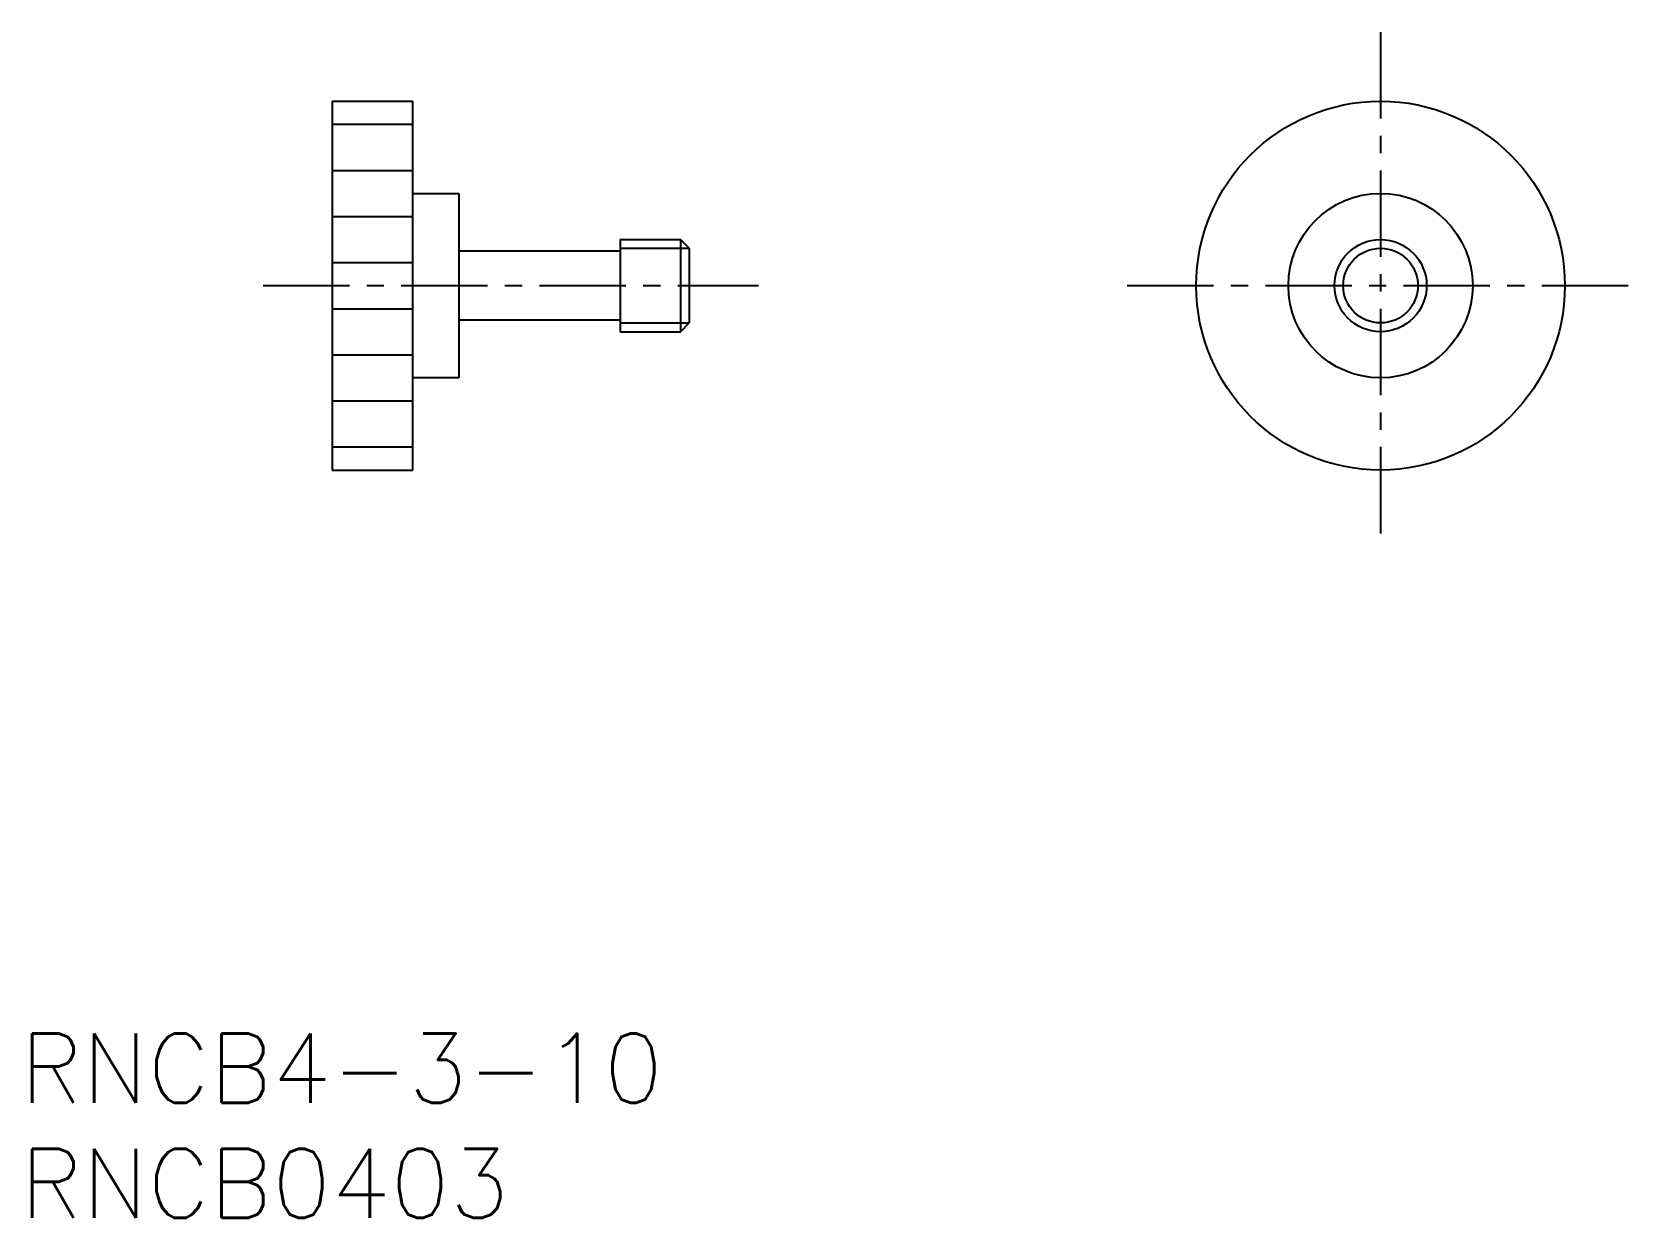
# Model space of a CAD drawing. Extents: x 14.5 to 84, y 11.4 to 62.9.
import ezdxf

# ---------------------------------------------------------------- set-up
doc = ezdxf.new("R2010")
doc.units = 0
doc.header["$LTSCALE"] = 3
doc.linetypes.add('CENTER', pattern=[2, 1.25, -0.25, 0.25, -0.25])
doc.layers.get('0').update_dxf_attribs({"linetype": 'CONTINUOUS'})
doc.layers.add('CENTER', color=1, linetype='CENTER')
doc.styles.get("Standard").update_dxf_attribs({"font": 'romans.shx', "bigfont": 'bigfont.shx'})

msp = doc.modelspace()

# ---------------------------------------------------------------- linework, layer by layer
at = {"color": 7, "linetype": 'CONTINUOUS'}
for p, q in [((27.477, 59.865), (30.977, 59.865)), ((27.477, 59.865), (27.477, 43.865)), ((30.977, 43.865), (30.977, 59.865)), ((30.977, 55.865), (32.977, 55.865)), ((32.977, 55.865), (32.977, 47.865)), ((39.977, 53.865), (42.598, 53.865)), ((39.977, 53.865), (39.977, 49.865)), ((42.598, 53.865), (42.598, 49.865)), ((42.977, 53.486), (42.598, 53.865)), ((39.977, 53.365), (32.977, 53.365)), ((42.977, 53.486), (42.977, 50.244)), ((39.977, 50.365), (32.977, 50.365)), ((42.598, 49.865), (42.977, 50.244)), ((39.977, 49.865), (42.598, 49.865)), ((32.977, 47.865), (30.977, 47.865)), ((27.477, 43.865), (30.977, 43.865))]:
    msp.add_line(p, q, dxfattribs=at)
at = {"color": 3, "linetype": 'CONTINUOUS'}
for p, q in [((27.477, 58.865), (30.977, 58.865)), ((27.477, 56.865), (30.977, 56.865)), ((27.477, 54.865), (30.977, 54.865)), ((27.477, 52.865), (30.977, 52.865)), ((39.977, 53.486), (42.977, 53.486)), ((27.477, 50.865), (30.977, 50.865)), ((39.977, 50.244), (42.977, 50.244)), ((27.477, 48.865), (30.977, 48.865)), ((27.477, 46.865), (30.977, 46.865)), ((27.477, 44.865), (30.977, 44.865))]:
    msp.add_line(p, q, dxfattribs=at)
at = {"color": 7, "linetype": 'CONTINUOUS'}
for radius in [8, 4, 2]:
    msp.add_circle((72.983, 51.865), radius, dxfattribs=at)
at = {"color": 3, "linetype": 'CONTINUOUS'}
msp.add_circle((72.983, 51.865), 1.621, dxfattribs=at)
at = {"layer": 'CENTER'}
for p, q in [((72.983, 62.865), (72.983, 40.865)), ((24.477, 51.865), (45.977, 51.865)), ((61.983, 51.865), (83.983, 51.865))]:
    msp.add_line(p, q, dxfattribs=at)

# ---------------------------------------------------------------- texts
at = {"color": 7, "linetype": 'CONTINUOUS'}
for s, p in [('RNCB4-3-10', (13.936, 16.42)), ('RNCB0403', (13.936, 11.42))]:
    msp.add_text(s, height=3, dxfattribs=at).set_placement(p)

doc.saveas('drawing.dxf')
